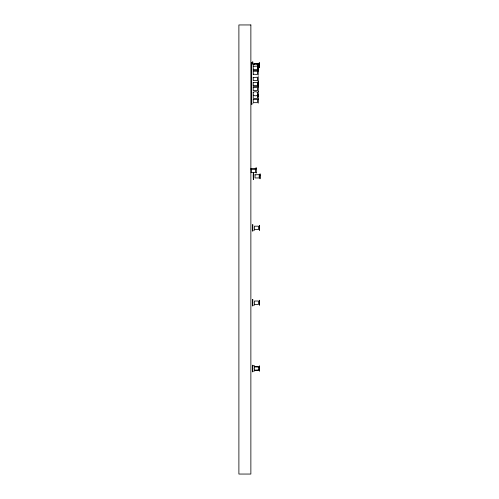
<?xml version="1.0" encoding="UTF-8"?>
<svg xmlns="http://www.w3.org/2000/svg" width="499" height="499" viewBox="0 0 499 499"><rect width="100%" height="100%" fill="white"/><g stroke="black" fill="none" stroke-linecap="round" stroke-linejoin="round"><path stroke-width="0.75" d="M251.459 67.334L251.552 72.417L251.608 66.186M251.446 65.668L251.446 64.801M251.446 83.196L251.552 87.4L251.633 86.421M251.565 67.926C251.552 66.56 251.508 70.808 251.608 68.556M251.558 93.569L251.552 94.049M251.546 84.774L251.558 84.462M251.546 84.131L251.565 84.057M251.658 66.747L251.658 64.801M251.658 85.566L251.664 84.057M253.28 69.08L253.224 70.752L257.397 70.752L257.453 69.08M253.249 66.342L257.397 66.118L257.397 69.455L253.224 69.455L253.224 64.215L257.397 64.215L257.359 64.702M252.644 368.605L252.644 367.545M252.744 368.605L252.744 368.274M257.447 66.317L257.422 64.221M258.189 71.257C258.376 71.338 258.401 65.5 258.189 65.612M258.314 85.348L258.233 82.185M259.343 368.605L259.355 367.158M259.511 369.254L259.511 368.412M251.446 65.02L251.459 63.997M251.446 68.213L251.496 66.186M251.446 83.838L251.459 82.391M251.652 67.552L251.658 66.529M251.446 92.945C251.714 83.264 251.714 104.353 251.446 94.673M251.652 86.371L251.658 84.924M252.644 367.738L252.656 366.74M252.744 368.742L252.744 368.462M258.301 67.14L258.314 66.317M259.349 367.95L259.368 366.634M259.499 369.859L259.511 369.06M251.477 65.425L251.552 71.126L251.552 64.446L251.558 65.425M251.459 64.215L251.477 63.304M251.552 66.149L251.565 65.743M251.633 68.244L251.652 67.334M251.459 83.027L251.552 80.719L251.652 83.027M251.652 85.728L251.552 88.042L251.459 85.728M251.546 96.519L251.552 96.981L251.558 96.475M252.656 63.398L252.75 61.733L252.856 64.203M253.236 82.447L253.224 86.371L257.397 86.371L257.397 82.391L253.193 82.609M258.289 67.658L258.233 66.567M256.049 168.949L256.118 167.689L256.193 168.949M258.632 66.248L258.644 64.234M258.301 85.317L258.233 96.319L258.189 95.983M252.656 366.933L252.675 366.048M259.486 370.383L259.499 369.665M251.477 63.523L251.496 62.774M251.477 82.341L251.552 81.362L251.633 82.341M251.496 93.818L251.552 100.056L251.608 93.818M253.186 64.702L253.236 64.271M253.186 92.627C253.486 91.248 258.619 91.174 257.453 93.806C258.569 96.513 253.729 96.033 253.236 95.103M257.359 94.991L257.397 98.384L253.224 98.384L253.236 92.196M251.072 169.024L251.116 168.531L255.288 168.531L255.407 169.816L255.369 172.666L251.165 172.448M258.27 68.057L258.289 67.446M257.359 92.627L257.397 92.14M258.17 82.285L258.233 81.549L258.208 87.125M258.17 99.22C258.345 97.105 258.407 103.929 258.189 103.174M255.245 169.024L255.288 168.531M254.446 229.297L254.421 226.178L258.594 226.178L258.594 229.521L254.421 229.521M254.446 304.147L254.421 301.028L258.594 301.028L258.594 304.371L254.421 304.371M252.675 366.241L252.694 365.518M254.421 370.27L254.421 366.74L258.594 366.74L258.65 368.605L258.594 370.27L254.421 370.27L258.607 370.027M259.368 366.827L259.386 366.235M259.468 370.782L259.486 370.189M251.496 62.993L251.527 62.437M251.608 68.775L251.552 69.224L251.558 68.881M253.193 77.488L257.397 77.264L257.397 80.607L253.224 80.607L253.224 77.264M254.471 64.234L254.421 63.398L258.619 63.623M253.249 85.504L257.422 85.504M253.193 87.5L257.397 87.275L257.397 90.612L253.224 90.612L253.224 87.275M253.193 99.55L257.397 99.326L257.397 102.669L253.224 102.669L253.224 99.326M258.189 63.704L258.233 63.155L258.27 63.704M258.27 66.903L258.233 68.394M258.208 75.206L258.301 67.827M258.189 91.635L258.233 91.454M254.989 174.837L259.193 174.613L259.193 177.956L255.02 177.956L255.033 174.669M256.162 168.824C256.38 168.069 256.318 174.887 256.143 172.779M252.694 365.711L252.725 365.187M252.781 371.83L252.75 365.262M258.607 366.99L254.434 366.796M259.386 366.428L259.43 365.898L259.468 366.428M259.468 370.589L259.43 371.113L259.386 370.589M251.527 62.656L251.552 62.325L251.608 62.993M253.249 64.433C252.793 63.398 257.765 63.398 257.422 64.433M253.224 74.445L253.224 71.108L257.397 71.108L257.397 74.445L253.193 74.22M258.208 76.509L258.233 81.449L258.189 81.112M258.233 99.226L258.233 94.199M251.197 172.666L251.197 169.329L255.369 169.329M252.725 365.38L252.806 365.518M254.29 230.158L253.929 230.7M254.29 305.008L253.929 305.55M252.999 103.499L252.569 103.992M254.197 371.106L253.929 371.456M253.929 365.561L254.29 366.104M253.929 365.755L254.197 366.098M258.233 86.57L258.189 86.233M251.116 168.531L251.159 169.367M251.496 68.556L251.527 69.105M252.694 371.306L252.725 371.83M258.27 63.492L258.289 64.103M258.27 65.612L258.301 66.529M251.608 62.774L251.633 63.523M251.477 68.026L251.496 68.775M259.468 366.235L259.486 366.827M259.368 370.189L259.386 370.782M252.675 370.776L252.694 371.493M258.289 63.891L258.301 64.627M259.486 366.634L259.511 367.95M251.633 63.304L251.652 64.215M259.355 369.665L259.368 370.383M252.656 370.083L252.675 370.963M258.301 64.408L258.314 65.232M259.499 367.158L259.511 368.605M259.349 369.06L259.355 369.859M251.652 63.997L251.658 65.02M251.446 66.529L251.459 67.552M251.652 82.391L251.658 83.838M252.644 369.279L252.656 370.27M258.314 65.013L258.314 65.88M259.343 368.412L259.349 369.254M251.658 83.196L251.664 84.699M251.446 84.699L251.446 85.566M252.644 368.412L252.644 369.466M251.446 71.912L251.552 82.279L251.552 69.436L251.446 71.912M251.446 88.08L251.552 92.284L251.552 85.603L251.446 88.08M251.546 72.704L251.558 73.047L251.546 72.636M251.446 100.131L251.552 104.335L251.552 97.654L251.446 100.131M251.546 88.872L251.552 89.215L251.546 88.872M251.546 78.867L251.558 79.204L251.546 78.798M251.546 100.923L251.558 101.266L251.546 100.854M252.644 226.989L252.75 231.193L252.75 224.513L252.644 226.989M252.744 227.781L252.756 228.118L252.744 227.712M252.644 301.839L252.75 306.043L252.75 299.363L252.644 301.839M253.243 175.417L253.349 179.621L253.349 172.941L253.243 175.417M252.744 302.631L252.756 302.968L252.744 302.562M253.342 176.209L253.349 176.552L253.342 176.209M259.349 64.421C259.443 74.476 259.623 57.117 259.349 64.421M259.349 227.201C259.443 237.262 259.623 219.897 259.349 227.201M259.349 302.051C259.443 312.112 259.623 294.747 259.349 302.051M259.948 175.636C260.023 185.684 260.241 168.338 259.948 175.636M250.866 24.95L238.89 24.95L238.89 474.05L250.866 474.05L250.866 24.95"/></g></svg>
